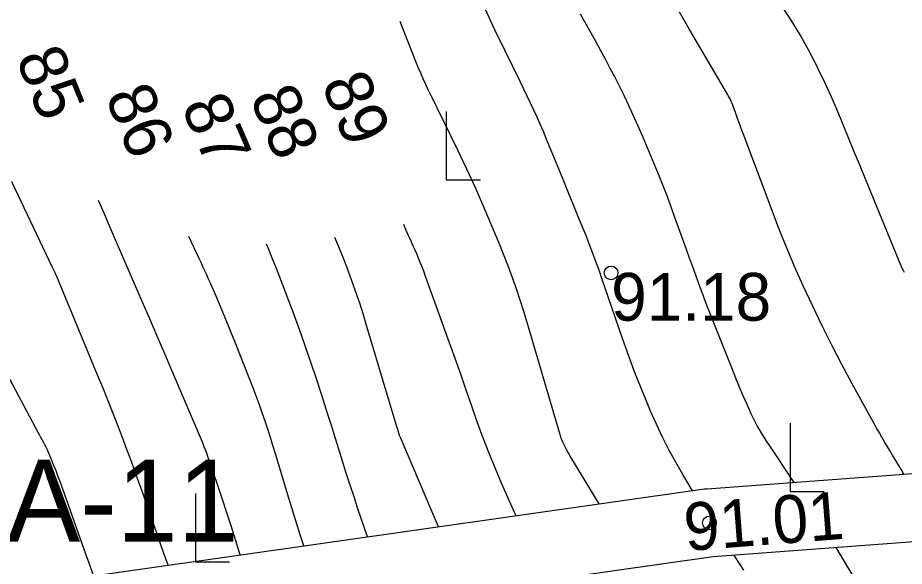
# Model space of a CAD drawing. Extents: x 672122 to 672963, y 6494983 to 6496223.
# Drawn here: x 672706.37 to 672732.33, y 6495808.72 to 6495824.79 of the extents above; entities that cross this region are included whole.
import ezdxf

# ---------------------------------------------------------------- set-up
doc = ezdxf.new("R2010")
doc.units = 0
for name, color, linetype in [('Default', 7, 'Continuous'), ('GEOLPUNKT', 7, 'Continuous'), ('HALJASTUS', 7, 'Continuous'), ('HORISONTAAL', 7, 'Continuous'), ('KORGUS', 7, 'Continuous'), ('TEE', 7, 'Continuous')]:
    doc.layers.add(name, color=color, linetype=linetype)

# ---------------------------------------------------------------- blocks, each defined once
blk = doc.blocks.new('RAIESM')
at = {"layer": 'Default'}
for points in [[(0, 2), (0, 0)], [(0, 0), (1, 0)]]:
    blk.add_lwpolyline(points, dxfattribs=at)

msp = doc.modelspace()

# ---------------------------------------------------------------- linework, layer by layer
at = {"layer": 'HORISONTAAL'}
for points in [[(672726.124, 6495810.938), (672726.055, 6495811.05), (672725.842, 6495811.409), (672725.635, 6495811.772), (672725.437, 6495812.139), (672725.247, 6495812.51), (672725.07, 6495812.888), (672724.902, 6495813.269), (672724.822, 6495813.459), (672724.624, 6495813.94), (672724.434, 6495814.423), (672724.253, 6495814.911), (672724.079, 6495815.401), (672723.465, 6495817.185), (672723.41, 6495817.342), (672723.354, 6495817.499), (672723.298, 6495817.656), (672723.241, 6495817.813), (672723.183, 6495817.969), (672723.124, 6495818.125), (672723.063, 6495818.28), (672723.001, 6495818.435), (672722.813, 6495818.896), (672722.656, 6495819.281), (672722.499, 6495819.666), (672722.342, 6495820.051), (672722.185, 6495820.435), (672721.848, 6495821.255), (672721.761, 6495821.465), (672721.671, 6495821.674), (672721.579, 6495821.881), (672721.484, 6495822.088), (672721.387, 6495822.294), (672721.29, 6495822.499), (672721.191, 6495822.704), (672721.092, 6495822.908), (672720.634, 6495823.839), (672720.342, 6495824.442), (672720.056, 6495825.049)], [(672732.331, 6495817.33), (672732.32, 6495817.351), (672732.309, 6495817.373), (672732.267, 6495817.458), (672732.257, 6495817.479), (672732.247, 6495817.5), (672732.238, 6495817.522), (672732.228, 6495817.544), (672731.198, 6495820.045), (672731.031, 6495820.454), (672730.863, 6495820.863), (672730.697, 6495821.272), (672730.532, 6495821.681), (672730.362, 6495822.088), (672730.185, 6495822.493), (672730, 6495822.893), (672729.808, 6495823.291), (672729.753, 6495823.402), (672729.52, 6495823.848), (672729.275, 6495824.287), (672729.014, 6495824.717), (672728.741, 6495825.139)], [(672729.107, 6495811.18), (672728.368, 6495812.281), (672728.296, 6495812.391), (672728.225, 6495812.502), (672728.155, 6495812.614), (672728.087, 6495812.727), (672728.022, 6495812.841), (672727.96, 6495812.957), (672727.902, 6495813.074), (672727.846, 6495813.194), (672727.727, 6495813.463), (672727.615, 6495813.719), (672727.505, 6495813.975), (672727.398, 6495814.233), (672727.294, 6495814.491), (672726.693, 6495816), (672726.596, 6495816.248), (672726.5, 6495816.497), (672726.406, 6495816.747), (672726.314, 6495816.998), (672726.224, 6495817.249), (672726.133, 6495817.5), (672726.043, 6495817.751), (672725.952, 6495818.002), (672725.602, 6495818.975), (672725.381, 6495819.571), (672725.151, 6495820.164), (672724.91, 6495820.752), (672724.659, 6495821.336), (672724.392, 6495821.942), (672724.267, 6495822.22), (672724.137, 6495822.495), (672724.002, 6495822.768), (672723.862, 6495823.039), (672723.72, 6495823.308), (672723.576, 6495823.577), (672723.431, 6495823.845), (672723.285, 6495824.112), (672722.852, 6495824.899)], [(672732.318, 6495811.419), (672732.241, 6495811.548), (672732.137, 6495811.723), (672732.06, 6495811.853), (672731.982, 6495811.982), (672731.904, 6495812.112), (672731.826, 6495812.241), (672731.749, 6495812.371), (672731.672, 6495812.502), (672731.597, 6495812.633), (672731.524, 6495812.765), (672730.804, 6495814.071), (672730.502, 6495814.633), (672730.207, 6495815.198), (672729.924, 6495815.769), (672729.649, 6495816.344), (672729.37, 6495816.941), (672729.242, 6495817.221), (672729.116, 6495817.503), (672728.995, 6495817.787), (672728.876, 6495818.071), (672728.761, 6495818.358), (672728.647, 6495818.644), (672728.536, 6495818.932), (672728.427, 6495819.221), (672727.61, 6495821.405), (672727.555, 6495821.552), (672727.501, 6495821.699), (672727.447, 6495821.845), (672727.393, 6495821.992), (672727.327, 6495822.175), (672727.306, 6495822.23), (672727.284, 6495822.285), (672727.26, 6495822.339), (672727.235, 6495822.393), (672727.208, 6495822.446), (672727.181, 6495822.499), (672727.153, 6495822.551), (672727.123, 6495822.602), (672726.04, 6495824.452), (672725.75, 6495824.954)], [(672723.394, 6495810.55), (672722.591, 6495811.876), (672722.546, 6495811.952), (672722.503, 6495812.028), (672722.46, 6495812.105), (672722.419, 6495812.183), (672722.359, 6495812.3), (672722.349, 6495812.319), (672722.34, 6495812.339), (672722.331, 6495812.359), (672722.322, 6495812.379), (672722.29, 6495812.46), (672722.282, 6495812.48), (672722.275, 6495812.5), (672722.268, 6495812.521), (672722.261, 6495812.542), (672721.388, 6495815.533), (672721.289, 6495815.863), (672721.187, 6495816.192), (672721.081, 6495816.52), (672720.972, 6495816.847), (672720.858, 6495817.173), (672720.739, 6495817.496), (672720.615, 6495817.817), (672720.486, 6495818.137), (672720.274, 6495818.649), (672720.031, 6495819.221), (672719.781, 6495819.791), (672719.52, 6495820.355), (672719.253, 6495820.916), (672718.641, 6495822.169), (672718.56, 6495822.335), (672718.48, 6495822.501), (672718.401, 6495822.666), (672718.322, 6495822.833), (672718.245, 6495823), (672718.171, 6495823.168), (672718.1, 6495823.337), (672718.03, 6495823.508), (672717.833, 6495824.01), (672717.668, 6495824.433), (672717.572, 6495824.685)], [(672710.776, 6495808.755), (672710.646, 6495809.129), (672710.45, 6495809.692), (672710.253, 6495810.255), (672710.053, 6495810.817), (672709.851, 6495811.378), (672709.7, 6495811.795), (672709.571, 6495812.147), (672709.44, 6495812.498), (672709.306, 6495812.847), (672709.169, 6495813.196), (672709.03, 6495813.544), (672708.89, 6495813.891), (672708.748, 6495814.238), (672708.606, 6495814.584), (672707.518, 6495817.212), (672707.509, 6495817.233), (672707.499, 6495817.254), (672707.49, 6495817.275), (672707.48, 6495817.296), (672707.421, 6495817.421), (672707.386, 6495817.5), (672706.199, 6495819.986)], [(672712.89, 6495809.056), (672712.761, 6495809.465), (672712.629, 6495809.879), (672712.496, 6495810.293), (672712.36, 6495810.706), (672712.222, 6495811.119), (672712.039, 6495811.661), (672711.99, 6495811.802), (672711.94, 6495811.942), (672711.889, 6495812.082), (672711.836, 6495812.222), (672711.781, 6495812.361), (672711.725, 6495812.499), (672711.668, 6495812.637), (672711.61, 6495812.774), (672710.898, 6495814.44), (672710.679, 6495814.951), (672710.46, 6495815.461), (672710.241, 6495815.971), (672710.021, 6495816.481), (672709.894, 6495816.775), (672709.737, 6495817.138), (672709.579, 6495817.5), (672709.421, 6495817.861), (672709.263, 6495818.223), (672709.105, 6495818.584), (672708.949, 6495818.947), (672708.794, 6495819.31), (672708.738, 6495819.442)], [(672720.968, 6495810.205), (672720.931, 6495810.281), (672720.728, 6495810.719), (672720.534, 6495811.161), (672720.346, 6495811.606), (672720.167, 6495812.055), (672719.993, 6495812.505), (672719.827, 6495812.959), (672719.667, 6495813.414), (672719.505, 6495813.886), (672719.344, 6495814.347), (672719.182, 6495814.807), (672719.018, 6495815.267), (672718.306, 6495817.244), (672718.258, 6495817.372), (672718.21, 6495817.499), (672718.159, 6495817.625), (672718.107, 6495817.75), (672718.053, 6495817.875), (672717.999, 6495817.999), (672717.944, 6495818.124), (672717.889, 6495818.248), (672717.75, 6495818.562), (672717.674, 6495818.734)], [(672714.749, 6495809.32), (672714.647, 6495809.644), (672714.48, 6495810.181), (672714.315, 6495810.719), (672713.921, 6495812.018), (672713.846, 6495812.259), (672713.771, 6495812.499), (672713.694, 6495812.739), (672713.616, 6495812.979), (672713.534, 6495813.217), (672713.45, 6495813.455), (672713.363, 6495813.691), (672713.272, 6495813.926), (672712.727, 6495815.307), (672712.612, 6495815.594), (672712.497, 6495815.88), (672712.379, 6495816.166), (672712.26, 6495816.45), (672712.122, 6495816.775), (672712.07, 6495816.897), (672712.017, 6495817.018), (672711.963, 6495817.139), (672711.908, 6495817.26), (672711.852, 6495817.38), (672711.796, 6495817.5), (672711.74, 6495817.62), (672711.684, 6495817.74), (672711.381, 6495818.387)], [(672718.694, 6495809.881), (672717.577, 6495812.5), (672717.553, 6495812.553), (672717.513, 6495812.689), (672717.507, 6495812.711), (672717.5, 6495812.734), (672717.493, 6495812.756), (672717.486, 6495812.779), (672716.568, 6495815.842), (672716.482, 6495816.121), (672716.394, 6495816.398), (672716.302, 6495816.675), (672716.208, 6495816.95), (672716.109, 6495817.224), (672716.007, 6495817.497), (672715.9, 6495817.768), (672715.79, 6495818.037), (672715.658, 6495818.353)], [(672716.612, 6495809.585), (672716.335, 6495810.406), (672716.219, 6495810.754), (672716.105, 6495811.102), (672715.993, 6495811.451), (672715.883, 6495811.8), (672715.775, 6495812.15), (672715.665, 6495812.5), (672715.556, 6495812.849), (672715.445, 6495813.199), (672715.286, 6495813.703), (672715.091, 6495814.302), (672714.89, 6495814.9), (672714.68, 6495815.495), (672714.464, 6495816.087), (672714.128, 6495816.988), (672714.031, 6495817.243), (672713.931, 6495817.497), (672713.827, 6495817.75), (672713.721, 6495818.002), (672713.652, 6495818.159)], [(672708.592, 6495808.444), (672708.555, 6495808.557), (672708.464, 6495808.82), (672708.372, 6495809.082), (672707.625, 6495811.174), (672707.561, 6495811.349), (672707.495, 6495811.523), (672707.426, 6495811.696), (672707.355, 6495811.868), (672707.275, 6495812.058), (672707.242, 6495812.134), (672707.206, 6495812.209), (672707.169, 6495812.282), (672707.129, 6495812.355), (672707.088, 6495812.428), (672707.048, 6495812.501), (672707.008, 6495812.574), (672706.969, 6495812.647), (672705.985, 6495814.502)], [(672732.498, 6495805.334), (672732.321, 6495805.697), (672732.143, 6495806.06), (672731.965, 6495806.421), (672731.874, 6495806.603), (672731.782, 6495806.784), (672731.688, 6495806.964), (672731.592, 6495807.143), (672731.495, 6495807.321), (672731.395, 6495807.498), (672731.294, 6495807.674), (672731.191, 6495807.848), (672730.669, 6495808.72), (672730.333, 6495809.272)], [(672727.629, 6495808.606), (672727.5, 6495808.803), (672727.372, 6495809), (672727.34, 6495809.048)]]:
    msp.add_lwpolyline(points, dxfattribs=at)
at = {"layer": 'KORGUS'}
for centre in [(672723.745, 6495817.318), (672726.624, 6495809.996)]:
    msp.add_circle(centre, 0.2, dxfattribs=at)
at = {"layer": 'TEE'}
for points in [[(672701.447, 6495807.428), (672726.483, 6495810.989), (672726.503, 6495810.989), (672726.523, 6495810.989), (672726.554, 6495810.989), (672741.339, 6495812.092), (672764.369, 6495814.69), (672764.449, 6495814.7), (672773.918, 6495815.814)], [(672774.78, 6495813.727), (672764.67, 6495812.714), (672764.589, 6495812.704), (672741.539, 6495810.106), (672741.529, 6495810.106), (672741.519, 6495810.106), (672741.499, 6495810.106), (672726.734, 6495809.003), (672701.758, 6495805.452)]]:
    msp.add_lwpolyline(points, dxfattribs=at)

# ---------------------------------------------------------------- block references
at = {"layer": 'HALJASTUS'}
for p in [(672718.918, 6495820.048), (672728.986, 6495810.918), (672711.577, 6495808.857)]:
    msp.add_blockref('RAIESM', p, dxfattribs=at)

# ---------------------------------------------------------------- texts
at = {"layer": 'GEOLPUNKT'}
msp.add_text('PA-11', height=2.4, dxfattribs=at).set_placement((672703.922, 6495809.443))
at = {"layer": 'HORISONTAAL'}
for s, rotation, p in [('85', 291.9193, (672706.306, 6495823.612)), ('89', 291.9947, (672715.251, 6495822.865)), ('86', 292.5711, (672708.917, 6495822.492)), ('88', 293.0572, (672713.152, 6495822.453)), ('87', 293.35, (672711.146, 6495822.199))]:
    msp.add_text(s, height=1.4, rotation=rotation, dxfattribs=at).set_placement(p)
at = {"layer": 'KORGUS'}
msp.add_text('91.18', height=1.4, dxfattribs=at).set_placement((672723.745, 6495815.918))
msp.add_text('91.01', height=1.4, rotation=4.4187, dxfattribs=at).set_placement((672725.93, 6495809.17))

doc.saveas('drawing.dxf')
